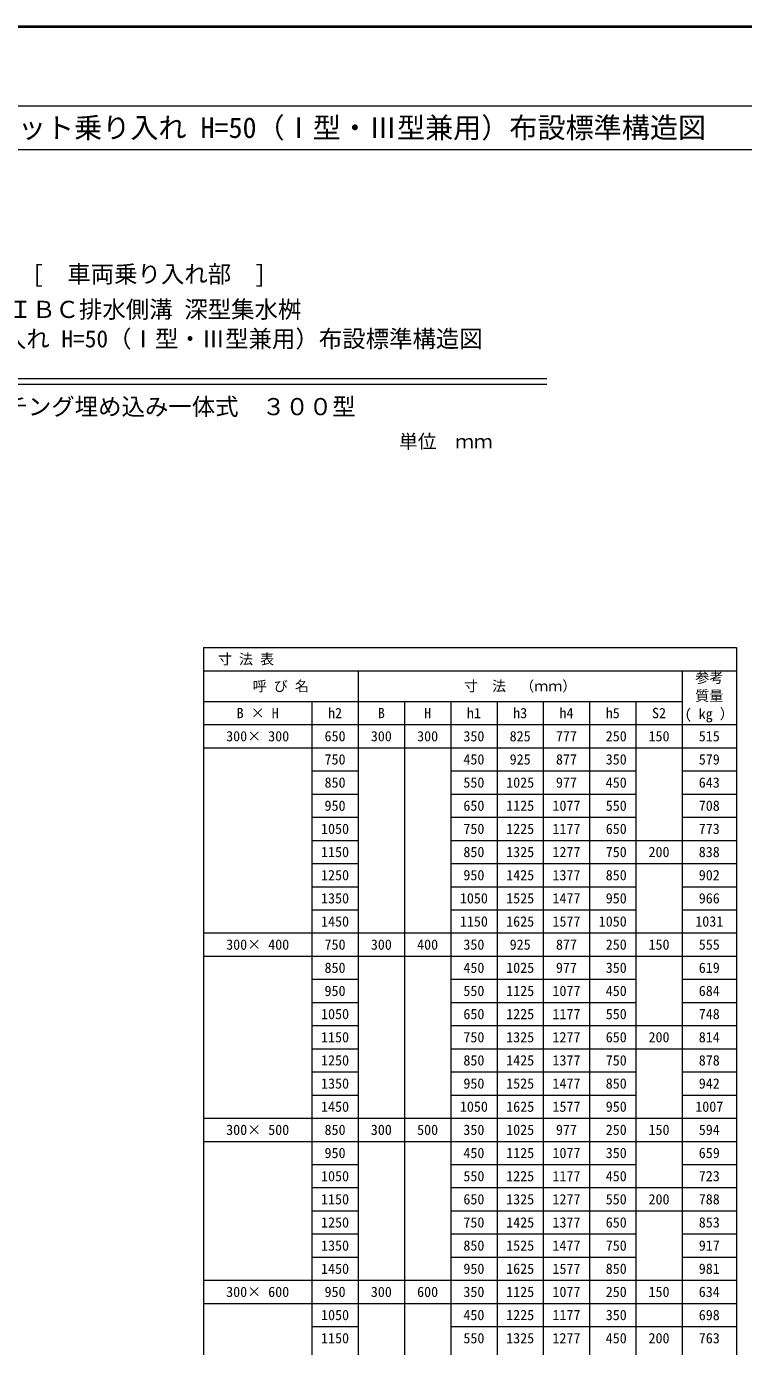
# Model space of a CAD drawing. Units: millimetres at full size, sheet at 1:20; details may follow other scales. Extents: x 0 to 8400, y 0 to 13400.
# Drawn here: x 2160 to 4144, y 2091 to 5740 of the extents above; entities that cross this region are included whole.
import ezdxf
from ezdxf.enums import TextEntityAlignment as Align

# ---------------------------------------------------------------- set-up
doc = ezdxf.new("R2010")
doc.units = ezdxf.units.MM
doc.header["$LTSCALE"] = 20
for name, color, linetype, lineweight in [('0_2', 7, 'Continuous', 20), ('Defpoints_3', 8, 'Continuous', 0), ('図枠', 7, 'Continuous', 5), ('寸法・材料表', 7, 'Continuous', 13)]:
    doc.layers.add(name, color=color, linetype=linetype, lineweight=lineweight)
doc.layers.add('文字', color=7, linetype='Continuous')
doc.styles.add('ＭＳ ゴシック', font='')
doc.styles.get('ＭＳ ゴシック').set_extended_font_data('MS Gothic')

msp = doc.modelspace()

# ---------------------------------------------------------------- linework, layer by layer
at = {"layer": '0_2'}
for p, q in [((1400, 4766.33), (3600, 4766.33)), ((1400, 4751.33), (3600, 4751.33))]:
    msp.add_line(p, q, dxfattribs=at)
at = {"layer": 'Defpoints_3'}
for p, q in [((2650, 4022.86), (4124, 4022.86)), ((2650, 4022.86), (2650, 3958.86)), ((4124, 4022.86), (4124, 3958.86)), ((2650, 3745.86), (2950, 3745.86)), ((3078, 3745.86), (3334, 3745.86)), ((3846, 3745.86), (3974, 3745.86)), ((3846, 3425.86), (3974, 3425.86)), ((2650, 3169.86), (2950, 3169.86)), ((3078, 3169.86), (3334, 3169.86)), ((3846, 3169.86), (3974, 3169.86)), ((3846, 2913.86), (3974, 2913.86)), ((2650, 2657.86), (2950, 2657.86)), ((3078, 2657.86), (3334, 2657.86)), ((3846, 2657.86), (3974, 2657.86)), ((3846, 2465.86), (3974, 2465.86)), ((2650, 2209.86), (2950, 2209.86)), ((3078, 2209.86), (3334, 2209.86)), ((3846, 2209.86), (3974, 2209.86))]:
    msp.add_line(p, q, dxfattribs=at)
at = {"layer": '図枠', "lineweight": 40}
msp.add_line((400, 5740), (8200, 5740), dxfattribs=at)
at = {"layer": '図枠', "lineweight": 13}
for p, q in [((700, 5520), (7900, 5520)), ((700, 5400), (7900, 5400))]:
    msp.add_line(p, q, dxfattribs=at)
at = {"layer": '寸法・材料表'}
for p, q in [((2650, 3958.86), (4124, 3958.86)), ((2650, 3958.86), (2650, 801.86)), ((3078, 3958.86), (3078, 801.86)), ((3974, 3958.86), (3974, 801.86)), ((4124, 3958.86), (4124, 801.86)), ((2650, 3873.86), (3974, 3873.86)), ((2950, 3873.86), (2950, 801.86)), ((3206, 3873.86), (3206, 801.86)), ((3334, 3873.86), (3334, 801.86)), ((3462, 3873.86), (3462, 801.86)), ((3590, 3873.86), (3590, 801.86)), ((3718, 3873.86), (3718, 801.86)), ((3846, 3873.86), (3846, 801.86)), ((2650, 3809.86), (4124, 3809.86)), ((2950, 3745.86), (3078, 3745.86)), ((3334, 3745.86), (3846, 3745.86)), ((3974, 3745.86), (4124, 3745.86)), ((2950, 3681.86), (3078, 3681.86)), ((3334, 3681.86), (3846, 3681.86)), ((3974, 3681.86), (4124, 3681.86)), ((2950, 3617.86), (3078, 3617.86)), ((3334, 3617.86), (3846, 3617.86)), ((3974, 3617.86), (4124, 3617.86)), ((2950, 3553.86), (3078, 3553.86)), ((3334, 3553.86), (3846, 3553.86)), ((3974, 3553.86), (4124, 3553.86)), ((2950, 3489.86), (3078, 3489.86)), ((3334, 3489.86), (4124, 3489.86)), ((2950, 3425.86), (3078, 3425.86)), ((3334, 3425.86), (3846, 3425.86)), ((3974, 3425.86), (4124, 3425.86)), ((2950, 3361.86), (3078, 3361.86)), ((3334, 3361.86), (3846, 3361.86)), ((3974, 3361.86), (4124, 3361.86)), ((2950, 3297.86), (3078, 3297.86)), ((3334, 3297.86), (3846, 3297.86)), ((3974, 3297.86), (4124, 3297.86)), ((2650, 3233.86), (4124, 3233.86)), ((2950, 3169.86), (3078, 3169.86)), ((3334, 3169.86), (3846, 3169.86)), ((3974, 3169.86), (4124, 3169.86)), ((2950, 3105.86), (3078, 3105.86)), ((3334, 3105.86), (3846, 3105.86)), ((3974, 3105.86), (4124, 3105.86)), ((2950, 3041.86), (3078, 3041.86)), ((3334, 3041.86), (3846, 3041.86)), ((3974, 3041.86), (4124, 3041.86)), ((2950, 2977.86), (3078, 2977.86)), ((3334, 2977.86), (4124, 2977.86)), ((2950, 2913.86), (3078, 2913.86)), ((3334, 2913.86), (3846, 2913.86)), ((3974, 2913.86), (4124, 2913.86)), ((2950, 2849.86), (3078, 2849.86)), ((3334, 2849.86), (3846, 2849.86)), ((3974, 2849.86), (4124, 2849.86)), ((2950, 2785.86), (3078, 2785.86)), ((3334, 2785.86), (3846, 2785.86)), ((3974, 2785.86), (4124, 2785.86)), ((2650, 2721.86), (4124, 2721.86)), ((2950, 2657.86), (3078, 2657.86)), ((3334, 2657.86), (3846, 2657.86)), ((3974, 2657.86), (4124, 2657.86)), ((2950, 2593.86), (3078, 2593.86)), ((3334, 2593.86), (3846, 2593.86)), ((3974, 2593.86), (4124, 2593.86)), ((2950, 2529.86), (3078, 2529.86)), ((3334, 2529.86), (4124, 2529.86)), ((2950, 2465.86), (3078, 2465.86)), ((3334, 2465.86), (3846, 2465.86)), ((3974, 2465.86), (4124, 2465.86)), ((2950, 2401.86), (3078, 2401.86)), ((3334, 2401.86), (3846, 2401.86)), ((3974, 2401.86), (4124, 2401.86)), ((2950, 2337.86), (3078, 2337.86)), ((3334, 2337.86), (3846, 2337.86)), ((3974, 2337.86), (4124, 2337.86)), ((2650, 2273.86), (4124, 2273.86)), ((2950, 2209.86), (3078, 2209.86)), ((3334, 2209.86), (3846, 2209.86)), ((3974, 2209.86), (4124, 2209.86)), ((2950, 2145.86), (3078, 2145.86)), ((3334, 2145.86), (4124, 2145.86))]:
    msp.add_line(p, q, dxfattribs=at)

# ---------------------------------------------------------------- texts
at = {"layer": '図枠', "style": 'ＭＳ ゴシック'}
msp.add_text('\u3000 ＩＢＣ排水側溝 深型集水桝 セミフラット乗り入れ H=50（Ⅰ型・Ⅲ型兼用）布設標準構造図 ', height=56.96, dxfattribs=at).set_placement((700, 5460), align=Align.MIDDLE_LEFT)
at = {"layer": '寸法・材料表', "style": 'ＭＳ ゴシック'}
msp.add_text('\u3000寸 法 表\u3000', height=28.48, dxfattribs=at).set_placement((2651.2, 3990.86), align=Align.MIDDLE_LEFT)
for s, p in [('参考', (4010.15, 3953.78)), ('質量', (4010.15, 3903.78)), ('( kg ）', (3981.01, 3853.78))]:
    msp.add_text(s, height=28.48, dxfattribs=at).set_placement(p, align=Align.TOP_LEFT)
for s, p in [('呼 び 名', (2864, 3916.36)), ('寸\u3000法\u3000（ｍｍ）', (3526, 3916.36)), ('B × H', (2800, 3841.86)), ('h2', (3014, 3841.86)), ('B', (3142, 3841.86)), ('H', (3270, 3841.86)), ('h1', (3398, 3841.86)), ('h3', (3526, 3841.86)), ('h4', (3654, 3841.86)), ('h5', (3782, 3841.86)), ('S2', (3910, 3841.86)), ('300× 300', (2800, 3777.86)), ('650', (3014, 3777.86)), ('300', (3142, 3777.86)), ('300', (3270, 3777.86)), ('350', (3398, 3777.86)), ('825', (3526, 3777.86)), ('777', (3654, 3777.86)), (' 250', (3782, 3777.86)), ('150', (3910, 3777.86)), ('515', (4049, 3777.86)), ('750', (3014, 3713.86)), ('450', (3398, 3713.86)), ('925', (3526, 3713.86)), ('877', (3654, 3713.86)), (' 350', (3782, 3713.86)), ('579', (4049, 3713.86)), ('850', (3014, 3649.86)), ('550', (3398, 3649.86)), ('1025', (3526, 3649.86)), ('977', (3654, 3649.86)), (' 450', (3782, 3649.86)), ('643', (4049, 3649.86)), ('950', (3014, 3585.86)), ('650', (3398, 3585.86)), ('1125', (3526, 3585.86)), ('1077', (3654, 3585.86)), (' 550', (3782, 3585.86)), ('708', (4049, 3585.86)), ('1050', (3014, 3521.86)), ('750', (3398, 3521.86)), ('1225', (3526, 3521.86)), ('1177', (3654, 3521.86)), (' 650', (3782, 3521.86)), ('773', (4049, 3521.86)), ('1150', (3014, 3457.86)), ('850', (3398, 3457.86)), ('1325', (3526, 3457.86)), ('1277', (3654, 3457.86)), (' 750', (3782, 3457.86)), ('200', (3910, 3457.86)), ('838', (4049, 3457.86)), ('1250', (3014, 3393.86)), ('950', (3398, 3393.86)), ('1425', (3526, 3393.86)), ('1377', (3654, 3393.86)), (' 850', (3782, 3393.86)), ('902', (4049, 3393.86)), ('1350', (3014, 3329.86)), ('1050', (3398, 3329.86)), ('1525', (3526, 3329.86)), ('1477', (3654, 3329.86)), (' 950', (3782, 3329.86)), ('966', (4049, 3329.86)), ('1450', (3014, 3265.86)), ('1150', (3398, 3265.86)), ('1625', (3526, 3265.86)), ('1577', (3654, 3265.86)), ('1050', (3782, 3265.86)), ('1031', (4049, 3265.86)), ('300× 400', (2800, 3201.86)), ('750', (3014, 3201.86)), ('300', (3142, 3201.86)), ('400', (3270, 3201.86)), ('350', (3398, 3201.86)), ('925', (3526, 3201.86)), ('877', (3654, 3201.86)), (' 250', (3782, 3201.86)), ('150', (3910, 3201.86)), ('555', (4049, 3201.86)), ('850', (3014, 3137.86)), ('450', (3398, 3137.86)), ('1025', (3526, 3137.86)), ('977', (3654, 3137.86)), (' 350', (3782, 3137.86)), ('619', (4049, 3137.86)), ('950', (3014, 3073.86)), ('550', (3398, 3073.86)), ('1125', (3526, 3073.86)), ('1077', (3654, 3073.86)), (' 450', (3782, 3073.86)), ('684', (4049, 3073.86)), ('1050', (3014, 3009.86)), ('650', (3398, 3009.86)), ('1225', (3526, 3009.86)), ('1177', (3654, 3009.86)), (' 550', (3782, 3009.86)), ('748', (4049, 3009.86)), ('1150', (3014, 2945.86)), ('750', (3398, 2945.86)), ('1325', (3526, 2945.86)), ('1277', (3654, 2945.86)), (' 650', (3782, 2945.86)), ('200', (3910, 2945.86)), ('814', (4049, 2945.86)), ('1250', (3014, 2881.86)), ('850', (3398, 2881.86)), ('1425', (3526, 2881.86)), ('1377', (3654, 2881.86)), (' 750', (3782, 2881.86)), ('878', (4049, 2881.86)), ('1350', (3014, 2817.86)), ('950', (3398, 2817.86)), ('1525', (3526, 2817.86)), ('1477', (3654, 2817.86)), (' 850', (3782, 2817.86)), ('942', (4049, 2817.86)), ('1450', (3014, 2753.86)), ('1050', (3398, 2753.86)), ('1625', (3526, 2753.86)), ('1577', (3654, 2753.86)), (' 950', (3782, 2753.86)), ('1007', (4049, 2753.86)), ('300× 500', (2800, 2689.86)), ('850', (3014, 2689.86)), ('300', (3142, 2689.86)), ('500', (3270, 2689.86)), ('350', (3398, 2689.86)), ('1025', (3526, 2689.86)), ('977', (3654, 2689.86)), (' 250', (3782, 2689.86)), ('150', (3910, 2689.86)), ('594', (4049, 2689.86)), ('950', (3014, 2625.86)), ('450', (3398, 2625.86)), ('1125', (3526, 2625.86)), ('1077', (3654, 2625.86)), (' 350', (3782, 2625.86)), ('659', (4049, 2625.86)), ('1050', (3014, 2561.86)), ('550', (3398, 2561.86)), ('1225', (3526, 2561.86)), ('1177', (3654, 2561.86)), (' 450', (3782, 2561.86)), ('723', (4049, 2561.86)), ('1150', (3014, 2497.86)), ('650', (3398, 2497.86)), ('1325', (3526, 2497.86)), ('1277', (3654, 2497.86)), (' 550', (3782, 2497.86)), ('200', (3910, 2497.86)), ('788', (4049, 2497.86)), ('1250', (3014, 2433.86)), ('750', (3398, 2433.86)), ('1425', (3526, 2433.86)), ('1377', (3654, 2433.86)), (' 650', (3782, 2433.86)), ('853', (4049, 2433.86)), ('1350', (3014, 2369.86)), ('850', (3398, 2369.86)), ('1525', (3526, 2369.86)), ('1477', (3654, 2369.86)), (' 750', (3782, 2369.86)), ('917', (4049, 2369.86)), ('1450', (3014, 2305.86)), ('950', (3398, 2305.86)), ('1625', (3526, 2305.86)), ('1577', (3654, 2305.86)), (' 850', (3782, 2305.86)), ('981', (4049, 2305.86)), ('300× 600', (2800, 2241.86)), ('950', (3014, 2241.86)), ('300', (3142, 2241.86)), ('600', (3270, 2241.86)), ('350', (3398, 2241.86)), ('1125', (3526, 2241.86)), ('1077', (3654, 2241.86)), (' 250', (3782, 2241.86)), ('150', (3910, 2241.86)), ('634', (4049, 2241.86)), ('1050', (3014, 2177.86)), ('450', (3398, 2177.86)), ('1225', (3526, 2177.86)), ('1177', (3654, 2177.86)), (' 350', (3782, 2177.86)), ('698', (4049, 2177.86)), ('1150', (3014, 2113.86)), ('550', (3398, 2113.86)), ('1325', (3526, 2113.86)), ('1277', (3654, 2113.86)), (' 450', (3782, 2113.86)), ('200', (3910, 2113.86)), ('763', (4049, 2113.86))]:
    msp.add_text(s, height=28.48, dxfattribs=at).set_placement(p, align=Align.MIDDLE_CENTER)
at = {"layer": '文字', "style": 'ＭＳ ゴシック'}
for s, p in [('[\u3000車両乗り入れ部\u3000]', (2176.32, 5017.46)), (' ＩＢＣ排水側溝 深型集水桝', (2079.2, 4919.71)), ('セミフラット乗り入れ H=50（Ⅰ型・Ⅲ型兼用）布設標準構造図', (1577.39, 4838.46))]:
    msp.add_text(s, height=47.47, dxfattribs=at).set_placement(p, align=Align.BOTTOM_LEFT)
msp.add_text('グレーチング埋め込み一体式\u3000３００型', height=47.47, dxfattribs=at).set_placement((2488.22, 4688.92), align=Align.MIDDLE_CENTER)
msp.add_text('単位\u3000ｍｍ', height=37.98, dxfattribs=at).set_placement((3450, 4562.2), align=Align.BOTTOM_RIGHT)

doc.saveas('drawing.dxf')
